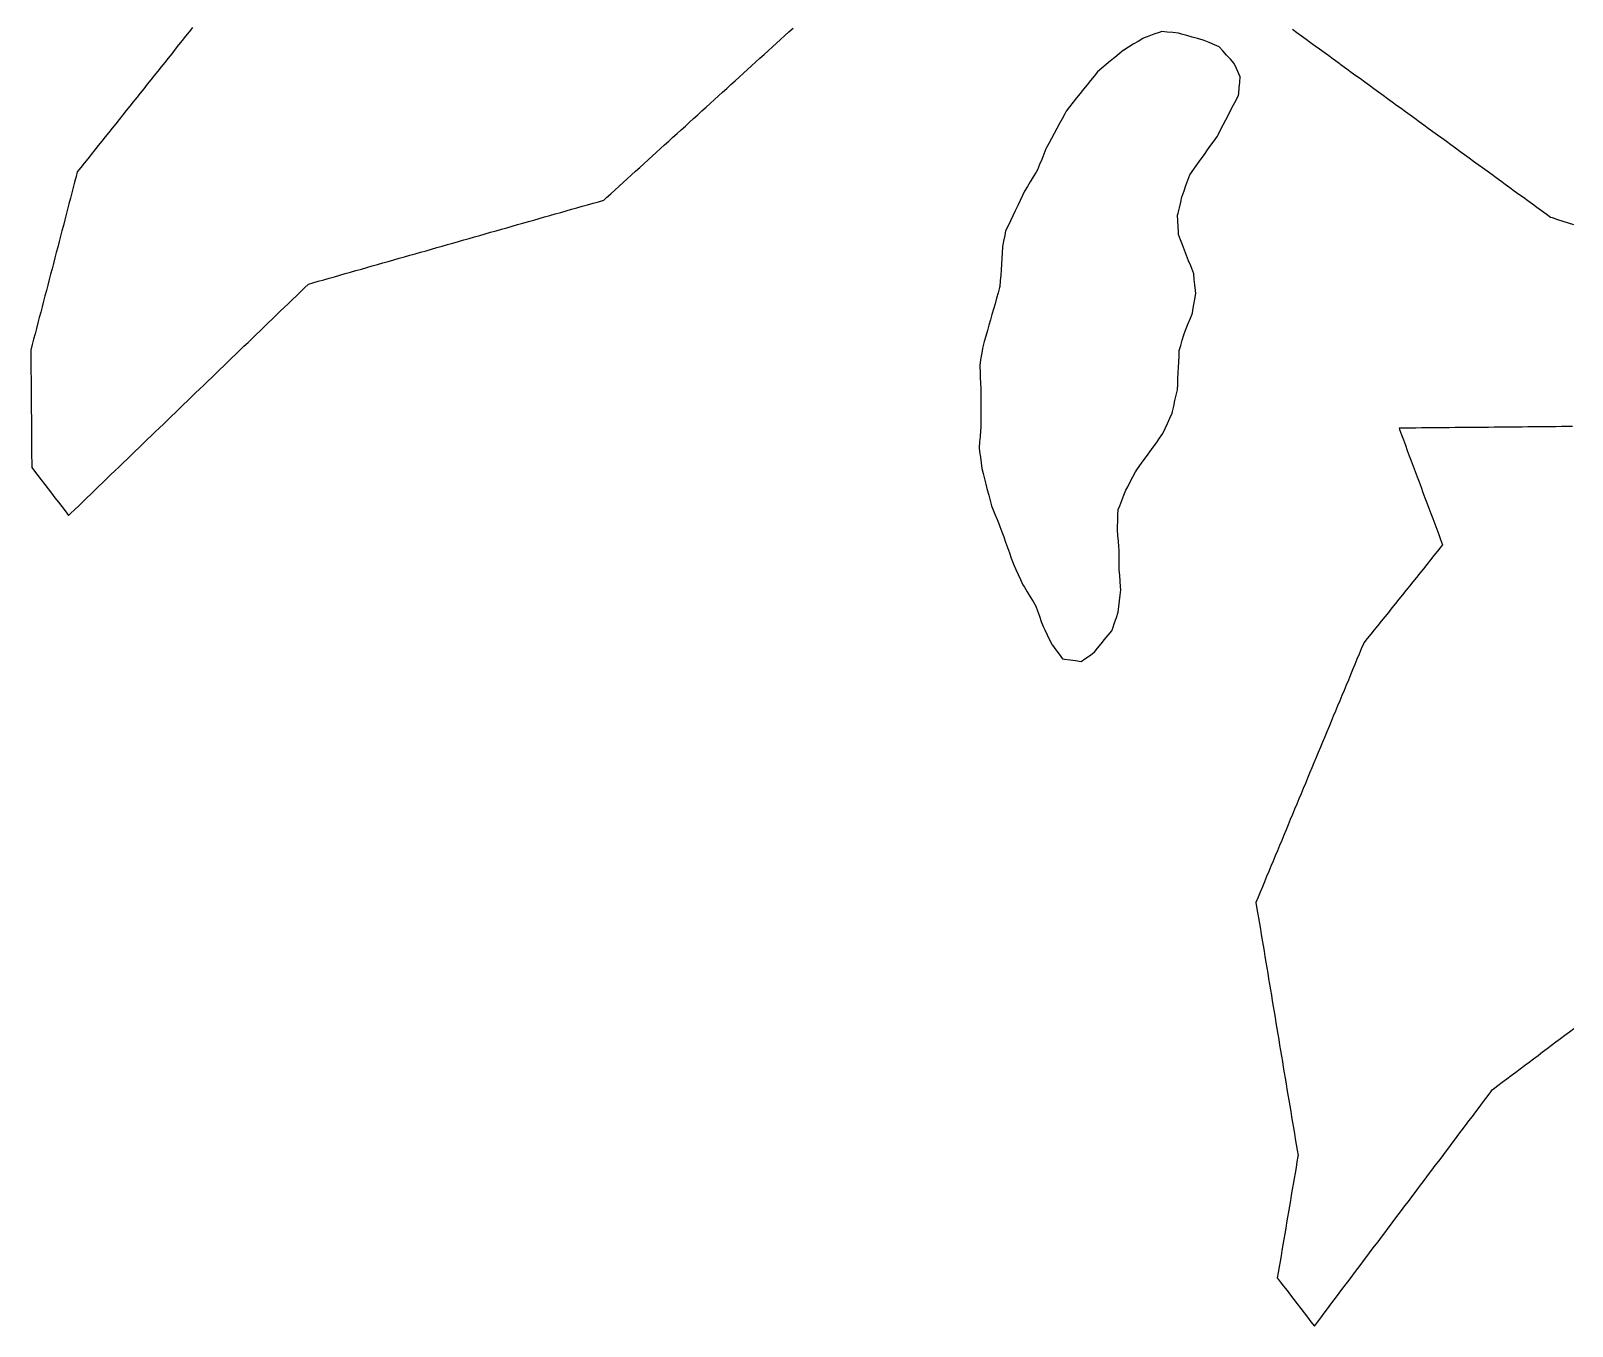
# Model space of a CAD drawing. Header units: millimetres. Extents: x 230 to 3347, y 514 to 5196.
# Drawn here: x 747.5 to 1022.7, y 1575.3 to 1806.6 of the extents above; entities that cross this region are included whole.
import ezdxf

# ---------------------------------------------------------------- set-up
doc = ezdxf.new("R2010")
doc.units = ezdxf.units.MM
for name, color, linetype in [('ALL_ISLANDS', 7, 'Continuous'), ('OUTLINE_ISLAND_01', 7, 'Continuous'), ('OUTLINE_ISLAND_03', 7, 'Continuous')]:
    doc.layers.add(name, color=color, linetype=linetype)

msp = doc.modelspace()

# ---------------------------------------------------------------- linework, layer by layer
at = {"layer": 'ALL_ISLANDS'}
for points in [[(776.3587, 1807.1818), (775.7346, 1806.4005), (775.1105, 1805.6191), (774.4864, 1804.8378), (773.8624, 1804.0564), (773.2383, 1803.2751), (772.6142, 1802.4937), (771.9901, 1801.7124), (771.366, 1800.931), (770.7419, 1800.1497), (770.1178, 1799.3683), (769.4937, 1798.587), (768.8696, 1797.8056), (768.2455, 1797.0243), (767.6214, 1796.2429), (766.9973, 1795.4616), (766.3732, 1794.6802), (765.7491, 1793.8989), (765.125, 1793.1175), (764.5009, 1792.3362), (763.8768, 1791.5548), (763.2527, 1790.7735), (762.6286, 1789.9921), (762.0045, 1789.2108), (761.3805, 1788.4295), (760.7564, 1787.6481), (760.1323, 1786.8668), (759.5082, 1786.0854), (758.8841, 1785.3041), (758.26, 1784.5227), (757.6359, 1783.7414), (757.0118, 1782.96), (756.3877, 1782.1787), (755.7636, 1781.3973), (755.541, 1780.5439), (755.2886, 1779.5763), (755.0363, 1778.6087), (754.7839, 1777.641), (754.5315, 1776.6734), (754.2791, 1775.7058), (754.0267, 1774.7381), (753.7744, 1773.7705), (753.522, 1772.8029), (753.2696, 1771.8353), (753.0172, 1770.8676), (752.7648, 1769.9), (752.5125, 1768.9324), (752.2601, 1767.9647), (752.0077, 1766.9971), (751.7553, 1766.0295), (751.503, 1765.0618), (751.2506, 1764.0942), (750.9982, 1763.1266), (750.7458, 1762.159), (750.4934, 1761.1913), (750.2411, 1760.2237), (749.9887, 1759.2561), (749.7363, 1758.2884), (749.4839, 1757.3208), (749.2316, 1756.3532), (748.9792, 1755.3856), (748.7268, 1754.4179), (748.4744, 1753.4503), (748.222, 1752.4827), (747.9697, 1751.515), (747.7173, 1750.5474), (747.4649, 1749.5798), (747.4724, 1748.6013), (747.4801, 1747.6013), (747.4878, 1746.6013), (747.4954, 1745.6014), (747.5031, 1744.6014), (747.5108, 1743.6014), (747.5184, 1742.6015), (747.5261, 1741.6015), (747.5338, 1740.6015), (747.5414, 1739.6015), (747.5491, 1738.6016), (747.5568, 1737.6016), (747.5645, 1736.6016), (747.5721, 1735.6017), (747.5798, 1734.6017), (747.5875, 1733.6017), (747.5951, 1732.6018), (747.6028, 1731.6018), (747.6105, 1730.6018), (747.6182, 1729.6018), (747.6258, 1728.6019), (748.1099, 1727.9735), (748.7202, 1727.1813), (749.3305, 1726.3892), (749.9408, 1725.597), (750.5511, 1724.8048), (751.1614, 1724.0126), (751.7717, 1723.2205), (752.382, 1722.4283), (752.9923, 1721.6361), (753.6025, 1720.8439), (754.2128, 1720.0518), (754.5773, 1720.4032), (755.2971, 1721.0974), (756.0169, 1721.7915), (756.7367, 1722.4857), (757.4566, 1723.1798), (758.1764, 1723.874), (758.8962, 1724.5681), (759.616, 1725.2623), (760.3359, 1725.9564), (761.0557, 1726.6506), (761.7755, 1727.3447), (762.4953, 1728.0389), (763.2152, 1728.7331), (763.935, 1729.4272), (764.6548, 1730.1214), (765.3746, 1730.8155), (766.0945, 1731.5097), (766.8143, 1732.2038), (767.5341, 1732.898), (768.254, 1733.5921), (768.9738, 1734.2863), (769.6936, 1734.9805), (770.4134, 1735.6746), (771.1333, 1736.3688), (771.8531, 1737.0629), (772.5729, 1737.7571), (773.2927, 1738.4512), (774.0126, 1739.1454), (774.7324, 1739.8395), (775.4522, 1740.5337), (776.172, 1741.2279), (776.8919, 1741.922), (777.6117, 1742.6162), (778.3315, 1743.3103), (779.0513, 1744.0045), (779.7712, 1744.6986), (780.491, 1745.3928), (781.2108, 1746.0869), (781.9306, 1746.7811), (782.6505, 1747.4753), (783.3703, 1748.1694), (784.0901, 1748.8636), (784.8099, 1749.5577), (785.5298, 1750.2519), (786.2496, 1750.946), (786.9694, 1751.6402), (787.6892, 1752.3343), (788.4091, 1753.0285), (789.1289, 1753.7226), (789.8487, 1754.4168), (790.5685, 1755.111), (791.2884, 1755.8051), (792.0082, 1756.4993), (792.728, 1757.1934), (793.4478, 1757.8876), (794.1677, 1758.5817), (794.8875, 1759.2759), (795.6073, 1759.97), (796.3271, 1760.6642), (797.047, 1761.3584), (797.8336, 1761.5819), (798.7955, 1761.8553), (799.7574, 1762.1287), (800.7193, 1762.4021), (801.6812, 1762.6755), (802.6431, 1762.9489), (803.605, 1763.2223), (804.5669, 1763.4957), (805.5288, 1763.7691), (806.4907, 1764.0425), (807.4526, 1764.3159), (808.4145, 1764.5893), (809.3764, 1764.8627), (810.3383, 1765.1361), (811.3002, 1765.4095), (812.2621, 1765.6829), (813.224, 1765.9563), (814.1859, 1766.2297), (815.1478, 1766.5031), (816.1097, 1766.7765), (817.0716, 1767.0499), (818.0335, 1767.3233), (818.9954, 1767.5967), (819.9573, 1767.8701), (820.9192, 1768.1435), (821.8811, 1768.4169), (822.843, 1768.6903), (823.8049, 1768.9637), (824.7668, 1769.237), (825.7287, 1769.5104), (826.6906, 1769.7838), (827.6525, 1770.0572), (828.6144, 1770.3306), (829.5763, 1770.604), (830.5383, 1770.8774), (831.5002, 1771.1508), (832.4621, 1771.4242), (833.424, 1771.6976), (834.3859, 1771.971), (835.3478, 1772.2444), (836.3097, 1772.5178), (837.2716, 1772.7912), (838.2335, 1773.0646), (839.1954, 1773.338), (840.1573, 1773.6114), (841.1192, 1773.8848), (842.0811, 1774.1582), (843.043, 1774.4316), (844.0049, 1774.705), (844.9668, 1774.9784), (845.9287, 1775.2518), (846.8906, 1775.5252), (847.8525, 1775.7986), (848.8144, 1776.072), (849.7763, 1776.3454), (850.2764, 1776.7998), (851.0164, 1777.4724), (851.7565, 1778.1449), (852.4965, 1778.8174), (853.2366, 1779.49), (853.9767, 1780.1625), (854.7167, 1780.8351), (855.4568, 1781.5076), (856.1968, 1782.1801), (856.9369, 1782.8527), (857.677, 1783.5252), (858.417, 1784.1978), (859.1571, 1784.8703), (859.8972, 1785.5428), (860.6372, 1786.2154), (861.3773, 1786.8879), (862.1173, 1787.5605), (862.8574, 1788.233), (863.5975, 1788.9055), (864.3375, 1789.5781), (865.0776, 1790.2506), (865.8176, 1790.9232), (866.5577, 1791.5957), (867.2978, 1792.2682), (868.0378, 1792.9408), (868.7779, 1793.6133), (869.5179, 1794.2859), (870.258, 1794.9584), (870.9981, 1795.6309), (871.7381, 1796.3035), (872.4782, 1796.976), (873.2182, 1797.6485), (873.9583, 1798.3211), (874.6984, 1798.9936), (875.4384, 1799.6662), (876.1785, 1800.3387), (876.9186, 1801.0112), (877.6586, 1801.6838), (878.3987, 1802.3563), (879.1387, 1803.0289), (879.8788, 1803.7014), (880.6189, 1804.3739), (881.3589, 1805.0465), (882.099, 1805.719), (882.839, 1806.3916), (883.5791, 1807.0641)], [(972.7489, 1806.8628), (973.5574, 1806.2744), (974.3659, 1805.6859), (975.1744, 1805.0974), (975.9829, 1804.5089), (976.7915, 1803.9204), (977.6, 1803.3319), (978.4085, 1802.7434), (979.217, 1802.1549), (980.0255, 1801.5664), (980.834, 1800.978), (981.6425, 1800.3895), (982.451, 1799.801), (983.2595, 1799.2125), (984.068, 1798.624), (984.8765, 1798.0355), (985.685, 1797.447), (986.4935, 1796.8585), (987.302, 1796.2701), (988.1105, 1795.6816), (988.919, 1795.0931), (989.7275, 1794.5046), (990.5361, 1793.9161), (991.3446, 1793.3276), (992.1531, 1792.7391), (992.9616, 1792.1506), (993.7701, 1791.5622), (994.5786, 1790.9737), (995.3871, 1790.3852), (996.1956, 1789.7967), (997.0041, 1789.2082), (997.8126, 1788.6197), (998.6211, 1788.0312), (999.4296, 1787.4427), (1000.2381, 1786.8543), (1001.0466, 1786.2658), (1001.8551, 1785.6773), (1002.6636, 1785.0888), (1003.4722, 1784.5003), (1004.2807, 1783.9118), (1005.0892, 1783.3233), (1005.8977, 1782.7348), (1006.7062, 1782.1463), (1007.5147, 1781.5579), (1008.3232, 1780.9694), (1009.1317, 1780.3809), (1009.9402, 1779.7924), (1010.7487, 1779.2039), (1011.5572, 1778.6154), (1012.3657, 1778.0269), (1013.1742, 1777.4384), (1013.9827, 1776.85), (1014.7912, 1776.2615), (1015.5997, 1775.673), (1016.4082, 1775.0845), (1017.2168, 1774.496), (1018.0253, 1773.9075), (1018.8338, 1773.319), (1019.1182, 1773.2261), (1020.0687, 1772.9154), (1021.0193, 1772.6048), (1021.9698, 1772.2942), (1022.9203, 1771.9836)], [(1022.7732, 1735.9265), (1021.7732, 1735.9168), (1020.7733, 1735.907), (1019.7733, 1735.8973), (1018.7734, 1735.8876), (1017.7734, 1735.8779), (1016.7735, 1735.8681), (1015.7735, 1735.8584), (1014.7735, 1735.8487), (1013.7736, 1735.839), (1012.7736, 1735.8293), (1011.7737, 1735.8195), (1010.7737, 1735.8098), (1009.7738, 1735.8001), (1008.7738, 1735.7904), (1007.7739, 1735.7806), (1006.7739, 1735.7709), (1005.774, 1735.7612), (1004.774, 1735.7515), (1003.7741, 1735.7418), (1002.7741, 1735.732), (1001.7742, 1735.7223), (1000.7742, 1735.7126), (999.7743, 1735.7029), (998.7743, 1735.6931), (997.7743, 1735.6834), (996.7744, 1735.6737), (995.7744, 1735.664), (994.7745, 1735.6542), (993.7745, 1735.6445), (992.7746, 1735.6348), (991.7746, 1735.6251), (991.8583, 1735.4011), (992.2083, 1734.4644), (992.5583, 1733.5277), (992.9083, 1732.5909), (993.2584, 1731.6542), (993.6084, 1730.7174), (993.9584, 1729.7807), (994.3084, 1728.8439), (994.6584, 1727.9072), (995.0084, 1726.9704), (995.3584, 1726.0337), (995.7085, 1725.097), (996.0585, 1724.1602), (996.4085, 1723.2235), (996.7585, 1722.2867), (997.1085, 1721.35), (997.4585, 1720.4132), (997.8086, 1719.4765), (998.1586, 1718.5398), (998.5086, 1717.603), (998.8586, 1716.6663), (999.2086, 1715.7295), (999.5586, 1714.7928), (999.2711, 1714.4353), (998.6444, 1713.6561), (998.0177, 1712.8768), (997.391, 1712.0975), (996.7643, 1711.3183), (996.1376, 1710.539), (995.5109, 1709.7598), (994.8842, 1708.9805), (994.2575, 1708.2013), (993.6308, 1707.422), (993.0041, 1706.6427), (992.3774, 1705.8635), (991.7507, 1705.0842), (991.124, 1704.305), (990.4973, 1703.5257), (989.8706, 1702.7465), (989.2439, 1701.9672), (988.6172, 1701.1879), (987.9905, 1700.4087), (987.3638, 1699.6294), (986.7371, 1698.8502), (986.1103, 1698.0709), (985.4836, 1697.2917), (985.4163, 1697.1298), (985.0325, 1696.2064), (984.6486, 1695.283), (984.2648, 1694.3596), (983.8809, 1693.4362), (983.4971, 1692.5128), (983.1132, 1691.5894), (982.7294, 1690.666), (982.3455, 1689.7426), (981.9616, 1688.8192), (981.5778, 1687.8958), (981.1939, 1686.9724), (980.8101, 1686.049), (980.4262, 1685.1257), (980.0424, 1684.2023), (979.6585, 1683.2789), (979.2746, 1682.3555), (978.8908, 1681.4321), (978.5069, 1680.5087), (978.1231, 1679.5853), (977.7392, 1678.6619), (977.3554, 1677.7385), (976.9715, 1676.8151), (976.5877, 1675.8917), (976.2038, 1674.9683), (975.8199, 1674.0449), (975.4361, 1673.1215), (975.0522, 1672.1982), (974.6684, 1671.2748), (974.2845, 1670.3514), (973.9007, 1669.428), (973.5168, 1668.5046), (973.133, 1667.5812), (972.7491, 1666.6578), (972.3652, 1665.7344), (971.9814, 1664.811), (971.5975, 1663.8876), (971.2137, 1662.9642), (970.8298, 1662.0408), (970.446, 1661.1174), (970.0621, 1660.194), (969.6782, 1659.2707), (969.2944, 1658.3473), (968.9105, 1657.4239), (968.5267, 1656.5005), (968.1428, 1655.5771), (967.759, 1654.6537), (967.3751, 1653.7303), (966.9913, 1652.8069), (966.6074, 1651.8835), (966.2235, 1650.9601), (966.3581, 1650.1515), (966.5222, 1649.1651), (966.6863, 1648.1787), (966.8505, 1647.1922), (967.0146, 1646.2058), (967.1787, 1645.2194), (967.3429, 1644.2329), (967.507, 1643.2465), (967.6711, 1642.26), (967.8352, 1641.2736), (967.9994, 1640.2872), (968.1635, 1639.3007), (968.3276, 1638.3143), (968.4918, 1637.3278), (968.6559, 1636.3414), (968.82, 1635.355), (968.9841, 1634.3685), (969.1483, 1633.3821), (969.3124, 1632.3956), (969.4765, 1631.4092), (969.6407, 1630.4228), (969.8048, 1629.4363), (969.9689, 1628.4499), (970.133, 1627.4635), (970.2972, 1626.477), (970.4613, 1625.4906), (970.6254, 1624.5041), (970.7896, 1623.5177), (970.9537, 1622.5313), (971.1178, 1621.5448), (971.2819, 1620.5584), (971.4461, 1619.5719), (971.6102, 1618.5855), (971.7743, 1617.5991), (971.9385, 1616.6126), (972.1026, 1615.6262), (972.2667, 1614.6397), (972.4309, 1613.6533), (972.595, 1612.6669), (972.7591, 1611.6804), (972.9232, 1610.694), (973.0874, 1609.7076), (973.2515, 1608.7211), (973.4156, 1607.7347), (973.5798, 1606.7482), (973.7439, 1605.7618), (973.7163, 1605.599), (973.5492, 1604.6131), (973.3821, 1603.6272), (973.215, 1602.6412), (973.0479, 1601.6553), (972.8809, 1600.6693), (972.7138, 1599.6834), (972.5467, 1598.6974), (972.3796, 1597.7115), (972.2125, 1596.7256), (972.0454, 1595.7396), (971.8783, 1594.7537), (971.7112, 1593.7677), (971.5441, 1592.7818), (971.3771, 1591.7959), (971.21, 1590.8099), (971.0429, 1589.824), (970.8758, 1588.838), (970.7087, 1587.8521), (970.5416, 1586.8661), (970.3745, 1585.8802), (970.2074, 1584.8943), (970.0403, 1583.9083), (970.5673, 1583.2236), (971.1772, 1582.4311), (971.7871, 1581.6386), (972.397, 1580.8462), (973.0069, 1580.0537), (973.6168, 1579.2612), (974.2267, 1578.4687), (974.8366, 1577.6763), (975.4465, 1576.8838), (976.0564, 1576.0913), (976.6663, 1575.2988), (977.1989, 1576.0059), (977.8005, 1576.8046), (978.4022, 1577.6034), (979.0038, 1578.4022), (979.6055, 1579.2009), (980.2071, 1579.9997), (980.8088, 1580.7984), (981.4104, 1581.5972), (982.0121, 1582.396), (982.6137, 1583.1947), (983.2154, 1583.9935), (983.817, 1584.7923), (984.4187, 1585.591), (985.0203, 1586.3898), (985.6219, 1587.1885), (986.2236, 1587.9873), (986.8252, 1588.7861), (987.4269, 1589.5848), (988.0285, 1590.3836), (988.6302, 1591.1824), (989.2318, 1591.9811), (989.8335, 1592.7799), (990.4351, 1593.5786), (991.0368, 1594.3774), (991.6384, 1595.1762), (992.2401, 1595.9749), (992.8417, 1596.7737), (993.4433, 1597.5725), (994.045, 1598.3712), (994.6466, 1599.17), (995.2483, 1599.9687), (995.8499, 1600.7675), (996.4516, 1601.5663), (997.0532, 1602.365), (997.6549, 1603.1638), (998.2565, 1603.9626), (998.8582, 1604.7613), (999.4598, 1605.5601), (1000.0615, 1606.3588), (1000.6631, 1607.1576), (1001.2647, 1607.9564), (1001.8664, 1608.7551), (1002.468, 1609.5539), (1003.0697, 1610.3527), (1003.6713, 1611.1514), (1004.273, 1611.9502), (1004.8746, 1612.7489), (1005.4763, 1613.5477), (1006.0779, 1614.3465), (1006.6796, 1615.1452), (1007.2812, 1615.944), (1007.8829, 1616.7428), (1008.4845, 1617.5415), (1008.6171, 1617.6413), (1009.4162, 1618.2426), (1010.2152, 1618.8439), (1011.0143, 1619.4452), (1011.8133, 1620.0464), (1012.6123, 1620.6477), (1013.4114, 1621.249), (1014.2104, 1621.8503), (1015.0095, 1622.4515), (1015.8085, 1623.0528), (1016.6076, 1623.6541), (1017.4066, 1624.2554), (1018.2056, 1624.8566), (1019.0047, 1625.4579), (1019.8037, 1626.0592), (1020.6028, 1626.6605), (1021.4018, 1627.2617), (1022.2009, 1627.863), (1022.9999, 1628.4643)]]:
    msp.add_lwpolyline(points, dxfattribs=at)
msp.add_lwpolyline([(952.381, 1806.1644), (951.3855, 1806.2592), (950.39, 1806.354), (949.3945, 1806.4489), (948.9647, 1806.2946), (948.0235, 1805.9568), (947.0823, 1805.619), (946.1411, 1805.2811), (946.0263, 1805.2113), (945.1722, 1804.6912), (944.3181, 1804.1711), (943.4639, 1803.651), (942.6098, 1803.1309), (942.5708, 1803.0987), (941.7992, 1802.4627), (941.0275, 1801.8266), (940.2559, 1801.1905), (939.4843, 1800.5544), (938.7127, 1799.9183), (937.941, 1799.2823), (937.3228, 1798.5052), (936.7001, 1797.7227), (936.0775, 1796.9402), (935.4549, 1796.1577), (934.8322, 1795.3752), (934.2096, 1794.5927), (933.587, 1793.8101), (932.9643, 1793.0276), (932.3417, 1792.2451), (932.0851, 1791.7672), (931.612, 1790.8862), (931.139, 1790.0052), (930.6659, 1789.1242), (930.1928, 1788.2431), (929.7198, 1787.3621), (929.2467, 1786.4811), (928.7736, 1785.6001), (928.7249, 1785.4809), (928.3465, 1784.5553), (927.9681, 1783.6296), (927.5897, 1782.704), (927.2112, 1781.7784), (926.9616, 1781.3583), (926.4508, 1780.4986), (925.94, 1779.6389), (925.4292, 1778.7792), (924.9184, 1777.9195), (924.5579, 1777.1662), (924.1263, 1776.2641), (923.6946, 1775.3621), (923.263, 1774.4601), (922.8313, 1773.558), (922.3997, 1772.656), (921.968, 1771.7539), (921.5364, 1770.8519), (921.3678, 1770.0114), (921.1711, 1769.0309), (920.9744, 1768.0504), (920.9662, 1767.9224), (920.9021, 1766.9245), (920.8381, 1765.9265), (920.7741, 1764.9286), (920.7101, 1763.9306), (920.646, 1762.9327), (920.582, 1761.9347), (920.518, 1760.9368), (920.4624, 1760.7419), (920.1883, 1759.7801), (919.9143, 1758.8184), (919.6402, 1757.8567), (919.3661, 1756.895), (919.0921, 1755.9333), (918.818, 1754.9716), (918.5439, 1754.0099), (918.2699, 1753.0482), (917.9958, 1752.0865), (917.7217, 1751.1248), (917.4477, 1750.163), (917.3876, 1749.796), (917.2261, 1748.8091), (917.0646, 1747.8222), (916.9031, 1746.8354), (916.9119, 1746.6498), (916.959, 1745.6509), (917.0062, 1744.6521), (917.0534, 1743.6532), (917.1005, 1742.6543), (917.1014, 1741.8043), (917.1024, 1740.8043), (917.1033, 1739.8043), (917.1043, 1738.8043), (917.1053, 1737.8043), (917.1063, 1736.8043), (917.1073, 1735.8043), (917.0517, 1735.1614), (916.9655, 1734.1651), (916.8794, 1733.1688), (916.7932, 1732.1725), (916.8881, 1731.4295), (917.0148, 1730.4376), (917.1414, 1729.4456), (917.2681, 1728.4537), (917.5055, 1727.5432), (917.7579, 1726.5756), (918.0102, 1725.608), (918.2626, 1724.6403), (918.5149, 1723.6727), (918.7673, 1722.7051), (919.0197, 1721.7374), (919.2441, 1721.1922), (919.6247, 1720.2675), (920.0053, 1719.3427), (920.3859, 1718.418), (920.5035, 1718.0927), (920.8434, 1717.1522), (921.1834, 1716.2118), (921.5233, 1715.2713), (921.8632, 1714.3309), (922.2031, 1713.3904), (922.543, 1712.45), (922.883, 1711.5095), (922.9665, 1711.3264), (923.3814, 1710.4165), (923.7963, 1709.5067), (924.2113, 1708.5968), (924.6262, 1707.687), (924.883, 1707.2593), (925.3977, 1706.402), (925.9125, 1705.5446), (926.4272, 1704.6873), (926.942, 1703.8299), (927.2279, 1703.0265), (927.5631, 1702.0843), (927.8983, 1701.1422), (928.2335, 1700.2), (928.5043, 1699.6442), (928.9423, 1698.7452), (929.3803, 1697.8463), (929.8183, 1696.9473), (929.8829, 1696.8611), (930.4828, 1696.061), (931.0826, 1695.2609), (931.6825, 1694.4608), (932.0548, 1694.4086), (933.0452, 1694.27), (934.0355, 1694.1313), (935.0258, 1693.9926), (935.6613, 1694.4371), (936.4808, 1695.0102), (937.3003, 1695.5833), (937.3127, 1695.5985), (937.9468, 1696.3718), (938.5809, 1697.145), (939.215, 1697.9183), (939.8491, 1698.6915), (940.4832, 1699.4648), (940.6531, 1699.9502), (940.9834, 1700.894), (941.3138, 1701.8379), (941.6442, 1702.7817), (941.6467, 1702.8047), (941.7563, 1703.7987), (941.866, 1704.7927), (941.9756, 1705.7866), (942.0852, 1706.7806), (942.0459, 1707.3261), (941.9742, 1708.3235), (941.9024, 1709.3209), (941.8306, 1710.3184), (941.8261, 1710.8772), (941.8182, 1711.8772), (941.8102, 1712.8772), (941.8022, 1713.8771), (941.7514, 1714.4663), (941.6656, 1715.4626), (941.5797, 1716.4589), (941.4939, 1717.4552), (941.5164, 1718.0956), (941.5517, 1719.095), (941.587, 1720.0944), (941.6222, 1721.0938), (941.9037, 1721.7925), (942.2774, 1722.72), (942.6511, 1723.6476), (943.0248, 1724.5751), (943.338, 1725.1839), (943.7956, 1726.0731), (944.2531, 1726.9622), (944.7106, 1727.8514), (944.9381, 1728.1665), (945.5235, 1728.9772), (946.109, 1729.788), (946.6944, 1730.5987), (947.2798, 1731.4094), (947.8653, 1732.2201), (948.4507, 1733.0308), (949.0361, 1733.8416), (949.6216, 1734.6523), (949.6282, 1734.6673), (950.0339, 1735.5813), (950.4396, 1736.4953), (950.8453, 1737.4094), (951.251, 1738.3234), (951.3149, 1738.6009), (951.5391, 1739.5755), (951.7633, 1740.55), (951.9875, 1741.5245), (952.2118, 1742.4991), (952.2592, 1743.4925), (952.3069, 1744.4913), (952.3546, 1745.4902), (952.4023, 1746.489), (952.45, 1747.4879), (952.4977, 1748.4868), (952.5454, 1749.4856), (952.7959, 1750.3776), (953.0663, 1751.3404), (953.3367, 1752.3031), (953.4062, 1752.4761), (953.779, 1753.404), (954.1518, 1754.3319), (954.5245, 1755.2599), (954.8973, 1756.1878), (954.9884, 1756.721), (955.1567, 1757.7067), (955.325, 1758.6925), (955.4933, 1759.6782), (955.4372, 1760.2056), (955.3313, 1761.2), (955.2254, 1762.1944), (955.1195, 1763.1887), (954.9332, 1763.6717), (954.5733, 1764.6047), (954.2134, 1765.5377), (953.8534, 1766.4707), (953.4935, 1767.4036), (953.1336, 1768.3366), (952.7737, 1769.2696), (952.4138, 1770.2026), (952.3919, 1770.6441), (952.3423, 1771.6429), (952.2928, 1772.6417), (952.2432, 1773.6405), (952.3327, 1774.0193), (952.5627, 1774.9925), (952.7927, 1775.9657), (953.0226, 1776.9389), (953.0686, 1777.069), (953.4016, 1778.012), (953.7346, 1778.9549), (954.0676, 1779.8978), (954.4005, 1780.8408), (954.6956, 1781.2538), (955.2768, 1782.0675), (955.8581, 1782.8812), (956.4393, 1783.6949), (957.0206, 1784.5087), (957.6019, 1785.3224), (958.1831, 1786.1361), (958.7644, 1786.9498), (959.3456, 1787.7635), (959.4682, 1788.001), (959.9267, 1788.8897), (960.3853, 1789.7783), (960.8438, 1790.667), (961.3024, 1791.5557), (961.7609, 1792.4443), (962.2195, 1793.333), (962.678, 1794.2217), (963.1366, 1795.1103), (963.1617, 1795.3889), (963.2515, 1796.3849), (963.3413, 1797.3809), (963.4311, 1798.3768), (963.1826, 1798.9245), (962.7694, 1799.8351), (962.3561, 1800.7457), (962.3363, 1800.7678), (961.6684, 1801.5121), (961.0005, 1802.2563), (960.3326, 1803.0006), (959.6647, 1803.7448), (958.8248, 1804.0914), (957.9005, 1804.473), (956.9761, 1804.8545), (956.7759, 1804.9115), (955.8142, 1805.1857), (954.8525, 1805.4598), (953.8908, 1805.734), (952.9291, 1806.0081)], close=True, dxfattribs=at)
at = {"layer": 'OUTLINE_ISLAND_01'}
for points in [[(776.3587, 1807.1818), (775.7346, 1806.4005), (775.1105, 1805.6191), (774.4864, 1804.8378), (773.8624, 1804.0564), (773.2383, 1803.2751), (772.6142, 1802.4937), (771.9901, 1801.7124), (771.366, 1800.931), (770.7419, 1800.1497), (770.1178, 1799.3683), (769.4937, 1798.587), (768.8696, 1797.8056), (768.2455, 1797.0243), (767.6214, 1796.2429), (766.9973, 1795.4616), (766.3732, 1794.6802), (765.7491, 1793.8989), (765.125, 1793.1175), (764.5009, 1792.3362), (763.8768, 1791.5548), (763.2527, 1790.7735), (762.6286, 1789.9921), (762.0045, 1789.2108), (761.3805, 1788.4295), (760.7564, 1787.6481), (760.1323, 1786.8668), (759.5082, 1786.0854), (758.8841, 1785.3041), (758.26, 1784.5227), (757.6359, 1783.7414), (757.0118, 1782.96), (756.3877, 1782.1787), (755.7636, 1781.3973), (755.541, 1780.5439), (755.2886, 1779.5763), (755.0363, 1778.6087), (754.7839, 1777.641), (754.5315, 1776.6734), (754.2791, 1775.7058), (754.0267, 1774.7381), (753.7744, 1773.7705), (753.522, 1772.8029), (753.2696, 1771.8353), (753.0172, 1770.8676), (752.7648, 1769.9), (752.5125, 1768.9324), (752.2601, 1767.9647), (752.0077, 1766.9971), (751.7553, 1766.0295), (751.503, 1765.0618), (751.2506, 1764.0942), (750.9982, 1763.1266), (750.7458, 1762.159), (750.4934, 1761.1913), (750.2411, 1760.2237), (749.9887, 1759.2561), (749.7363, 1758.2884), (749.4839, 1757.3208), (749.2316, 1756.3532), (748.9792, 1755.3856), (748.7268, 1754.4179), (748.4744, 1753.4503), (748.222, 1752.4827), (747.9697, 1751.515), (747.7173, 1750.5474), (747.4649, 1749.5798), (747.4724, 1748.6013), (747.4801, 1747.6013), (747.4878, 1746.6013), (747.4954, 1745.6014), (747.5031, 1744.6014), (747.5108, 1743.6014), (747.5184, 1742.6015), (747.5261, 1741.6015), (747.5338, 1740.6015), (747.5414, 1739.6015), (747.5491, 1738.6016), (747.5568, 1737.6016), (747.5645, 1736.6016), (747.5721, 1735.6017), (747.5798, 1734.6017), (747.5875, 1733.6017), (747.5951, 1732.6018), (747.6028, 1731.6018), (747.6105, 1730.6018), (747.6182, 1729.6018), (747.6258, 1728.6019), (748.1099, 1727.9735), (748.7202, 1727.1813), (749.3305, 1726.3892), (749.9408, 1725.597), (750.5511, 1724.8048), (751.1614, 1724.0126), (751.7717, 1723.2205), (752.382, 1722.4283), (752.9923, 1721.6361), (753.6025, 1720.8439), (754.2128, 1720.0518), (754.5773, 1720.4032), (755.2971, 1721.0974), (756.0169, 1721.7915), (756.7367, 1722.4857), (757.4566, 1723.1798), (758.1764, 1723.874), (758.8962, 1724.5681), (759.616, 1725.2623), (760.3359, 1725.9564), (761.0557, 1726.6506), (761.7755, 1727.3447), (762.4953, 1728.0389), (763.2152, 1728.7331), (763.935, 1729.4272), (764.6548, 1730.1214), (765.3746, 1730.8155), (766.0945, 1731.5097), (766.8143, 1732.2038), (767.5341, 1732.898), (768.254, 1733.5921), (768.9738, 1734.2863), (769.6936, 1734.9805), (770.4134, 1735.6746), (771.1333, 1736.3688), (771.8531, 1737.0629), (772.5729, 1737.7571), (773.2927, 1738.4512), (774.0126, 1739.1454), (774.7324, 1739.8395), (775.4522, 1740.5337), (776.172, 1741.2279), (776.8919, 1741.922), (777.6117, 1742.6162), (778.3315, 1743.3103), (779.0513, 1744.0045), (779.7712, 1744.6986), (780.491, 1745.3928), (781.2108, 1746.0869), (781.9306, 1746.7811), (782.6505, 1747.4753), (783.3703, 1748.1694), (784.0901, 1748.8636), (784.8099, 1749.5577), (785.5298, 1750.2519), (786.2496, 1750.946), (786.9694, 1751.6402), (787.6892, 1752.3343), (788.4091, 1753.0285), (789.1289, 1753.7226), (789.8487, 1754.4168), (790.5685, 1755.111), (791.2884, 1755.8051), (792.0082, 1756.4993), (792.728, 1757.1934), (793.4478, 1757.8876), (794.1677, 1758.5817), (794.8875, 1759.2759), (795.6073, 1759.97), (796.3271, 1760.6642), (797.047, 1761.3584), (797.8336, 1761.5819), (798.7955, 1761.8553), (799.7574, 1762.1287), (800.7193, 1762.4021), (801.6812, 1762.6755), (802.6431, 1762.9489), (803.605, 1763.2223), (804.5669, 1763.4957), (805.5288, 1763.7691), (806.4907, 1764.0425), (807.4526, 1764.3159), (808.4145, 1764.5893), (809.3764, 1764.8627), (810.3383, 1765.1361), (811.3002, 1765.4095), (812.2621, 1765.6829), (813.224, 1765.9563), (814.1859, 1766.2297), (815.1478, 1766.5031), (816.1097, 1766.7765), (817.0716, 1767.0499), (818.0335, 1767.3233), (818.9954, 1767.5967), (819.9573, 1767.8701), (820.9192, 1768.1435), (821.8811, 1768.4169), (822.843, 1768.6903), (823.8049, 1768.9637), (824.7668, 1769.237), (825.7287, 1769.5104), (826.6906, 1769.7838), (827.6525, 1770.0572), (828.6144, 1770.3306), (829.5763, 1770.604), (830.5383, 1770.8774), (831.5002, 1771.1508), (832.4621, 1771.4242), (833.424, 1771.6976), (834.3859, 1771.971), (835.3478, 1772.2444), (836.3097, 1772.5178), (837.2716, 1772.7912), (838.2335, 1773.0646), (839.1954, 1773.338), (840.1573, 1773.6114), (841.1192, 1773.8848), (842.0811, 1774.1582), (843.043, 1774.4316), (844.0049, 1774.705), (844.9668, 1774.9784), (845.9287, 1775.2518), (846.8906, 1775.5252), (847.8525, 1775.7986), (848.8144, 1776.072), (849.7763, 1776.3454), (850.2764, 1776.7998), (851.0164, 1777.4724), (851.7565, 1778.1449), (852.4965, 1778.8174), (853.2366, 1779.49), (853.9767, 1780.1625), (854.7167, 1780.8351), (855.4568, 1781.5076), (856.1968, 1782.1801), (856.9369, 1782.8527), (857.677, 1783.5252), (858.417, 1784.1978), (859.1571, 1784.8703), (859.8972, 1785.5428), (860.6372, 1786.2154), (861.3773, 1786.8879), (862.1173, 1787.5605), (862.8574, 1788.233), (863.5975, 1788.9055), (864.3375, 1789.5781), (865.0776, 1790.2506), (865.8176, 1790.9232), (866.5577, 1791.5957), (867.2978, 1792.2682), (868.0378, 1792.9408), (868.7779, 1793.6133), (869.5179, 1794.2859), (870.258, 1794.9584), (870.9981, 1795.6309), (871.7381, 1796.3035), (872.4782, 1796.976), (873.2182, 1797.6485), (873.9583, 1798.3211), (874.6984, 1798.9936), (875.4384, 1799.6662), (876.1785, 1800.3387), (876.9186, 1801.0112), (877.6586, 1801.6838), (878.3987, 1802.3563), (879.1387, 1803.0289), (879.8788, 1803.7014), (880.6189, 1804.3739), (881.3589, 1805.0465), (882.099, 1805.719), (882.839, 1806.3916), (883.5791, 1807.0641)], [(972.7489, 1806.8628), (973.5574, 1806.2744), (974.3659, 1805.6859), (975.1744, 1805.0974), (975.9829, 1804.5089), (976.7915, 1803.9204), (977.6, 1803.3319), (978.4085, 1802.7434), (979.217, 1802.1549), (980.0255, 1801.5664), (980.834, 1800.978), (981.6425, 1800.3895), (982.451, 1799.801), (983.2595, 1799.2125), (984.068, 1798.624), (984.8765, 1798.0355), (985.685, 1797.447), (986.4935, 1796.8585), (987.302, 1796.2701), (988.1105, 1795.6816), (988.919, 1795.0931), (989.7275, 1794.5046), (990.5361, 1793.9161), (991.3446, 1793.3276), (992.1531, 1792.7391), (992.9616, 1792.1506), (993.7701, 1791.5622), (994.5786, 1790.9737), (995.3871, 1790.3852), (996.1956, 1789.7967), (997.0041, 1789.2082), (997.8126, 1788.6197), (998.6211, 1788.0312), (999.4296, 1787.4427), (1000.2381, 1786.8543), (1001.0466, 1786.2658), (1001.8551, 1785.6773), (1002.6636, 1785.0888), (1003.4722, 1784.5003), (1004.2807, 1783.9118), (1005.0892, 1783.3233), (1005.8977, 1782.7348), (1006.7062, 1782.1463), (1007.5147, 1781.5579), (1008.3232, 1780.9694), (1009.1317, 1780.3809), (1009.9402, 1779.7924), (1010.7487, 1779.2039), (1011.5572, 1778.6154), (1012.3657, 1778.0269), (1013.1742, 1777.4384), (1013.9827, 1776.85), (1014.7912, 1776.2615), (1015.5997, 1775.673), (1016.4082, 1775.0845), (1017.2168, 1774.496), (1018.0253, 1773.9075), (1018.8338, 1773.319), (1019.1182, 1773.2261), (1020.0687, 1772.9154), (1021.0193, 1772.6048), (1021.9698, 1772.2942), (1022.9203, 1771.9836)], [(1022.7732, 1735.9265), (1021.7732, 1735.9168), (1020.7733, 1735.907), (1019.7733, 1735.8973), (1018.7734, 1735.8876), (1017.7734, 1735.8779), (1016.7735, 1735.8681), (1015.7735, 1735.8584), (1014.7735, 1735.8487), (1013.7736, 1735.839), (1012.7736, 1735.8293), (1011.7737, 1735.8195), (1010.7737, 1735.8098), (1009.7738, 1735.8001), (1008.7738, 1735.7904), (1007.7739, 1735.7806), (1006.7739, 1735.7709), (1005.774, 1735.7612), (1004.774, 1735.7515), (1003.7741, 1735.7418), (1002.7741, 1735.732), (1001.7742, 1735.7223), (1000.7742, 1735.7126), (999.7743, 1735.7029), (998.7743, 1735.6931), (997.7743, 1735.6834), (996.7744, 1735.6737), (995.7744, 1735.664), (994.7745, 1735.6542), (993.7745, 1735.6445), (992.7746, 1735.6348), (991.7746, 1735.6251), (991.8583, 1735.4011), (992.2083, 1734.4644), (992.5583, 1733.5277), (992.9083, 1732.5909), (993.2584, 1731.6542), (993.6084, 1730.7174), (993.9584, 1729.7807), (994.3084, 1728.8439), (994.6584, 1727.9072), (995.0084, 1726.9704), (995.3584, 1726.0337), (995.7085, 1725.097), (996.0585, 1724.1602), (996.4085, 1723.2235), (996.7585, 1722.2867), (997.1085, 1721.35), (997.4585, 1720.4132), (997.8086, 1719.4765), (998.1586, 1718.5398), (998.5086, 1717.603), (998.8586, 1716.6663), (999.2086, 1715.7295), (999.5586, 1714.7928), (999.2711, 1714.4353), (998.6444, 1713.6561), (998.0177, 1712.8768), (997.391, 1712.0975), (996.7643, 1711.3183), (996.1376, 1710.539), (995.5109, 1709.7598), (994.8842, 1708.9805), (994.2575, 1708.2013), (993.6308, 1707.422), (993.0041, 1706.6427), (992.3774, 1705.8635), (991.7507, 1705.0842), (991.124, 1704.305), (990.4973, 1703.5257), (989.8706, 1702.7465), (989.2439, 1701.9672), (988.6172, 1701.1879), (987.9905, 1700.4087), (987.3638, 1699.6294), (986.7371, 1698.8502), (986.1103, 1698.0709), (985.4836, 1697.2917), (985.4163, 1697.1298), (985.0325, 1696.2064), (984.6486, 1695.283), (984.2648, 1694.3596), (983.8809, 1693.4362), (983.4971, 1692.5128), (983.1132, 1691.5894), (982.7294, 1690.666), (982.3455, 1689.7426), (981.9616, 1688.8192), (981.5778, 1687.8958), (981.1939, 1686.9724), (980.8101, 1686.049), (980.4262, 1685.1257), (980.0424, 1684.2023), (979.6585, 1683.2789), (979.2746, 1682.3555), (978.8908, 1681.4321), (978.5069, 1680.5087), (978.1231, 1679.5853), (977.7392, 1678.6619), (977.3554, 1677.7385), (976.9715, 1676.8151), (976.5877, 1675.8917), (976.2038, 1674.9683), (975.8199, 1674.0449), (975.4361, 1673.1215), (975.0522, 1672.1982), (974.6684, 1671.2748), (974.2845, 1670.3514), (973.9007, 1669.428), (973.5168, 1668.5046), (973.133, 1667.5812), (972.7491, 1666.6578), (972.3652, 1665.7344), (971.9814, 1664.811), (971.5975, 1663.8876), (971.2137, 1662.9642), (970.8298, 1662.0408), (970.446, 1661.1174), (970.0621, 1660.194), (969.6782, 1659.2707), (969.2944, 1658.3473), (968.9105, 1657.4239), (968.5267, 1656.5005), (968.1428, 1655.5771), (967.759, 1654.6537), (967.3751, 1653.7303), (966.9913, 1652.8069), (966.6074, 1651.8835), (966.2235, 1650.9601), (966.3581, 1650.1515), (966.5222, 1649.1651), (966.6863, 1648.1787), (966.8505, 1647.1922), (967.0146, 1646.2058), (967.1787, 1645.2194), (967.3429, 1644.2329), (967.507, 1643.2465), (967.6711, 1642.26), (967.8352, 1641.2736), (967.9994, 1640.2872), (968.1635, 1639.3007), (968.3276, 1638.3143), (968.4918, 1637.3278), (968.6559, 1636.3414), (968.82, 1635.355), (968.9841, 1634.3685), (969.1483, 1633.3821), (969.3124, 1632.3956), (969.4765, 1631.4092), (969.6407, 1630.4228), (969.8048, 1629.4363), (969.9689, 1628.4499), (970.133, 1627.4635), (970.2972, 1626.477), (970.4613, 1625.4906), (970.6254, 1624.5041), (970.7896, 1623.5177), (970.9537, 1622.5313), (971.1178, 1621.5448), (971.2819, 1620.5584), (971.4461, 1619.5719), (971.6102, 1618.5855), (971.7743, 1617.5991), (971.9385, 1616.6126), (972.1026, 1615.6262), (972.2667, 1614.6397), (972.4309, 1613.6533), (972.595, 1612.6669), (972.7591, 1611.6804), (972.9232, 1610.694), (973.0874, 1609.7076), (973.2515, 1608.7211), (973.4156, 1607.7347), (973.5798, 1606.7482), (973.7439, 1605.7618), (973.7163, 1605.599), (973.5492, 1604.6131), (973.3821, 1603.6272), (973.215, 1602.6412), (973.0479, 1601.6553), (972.8809, 1600.6693), (972.7138, 1599.6834), (972.5467, 1598.6974), (972.3796, 1597.7115), (972.2125, 1596.7256), (972.0454, 1595.7396), (971.8783, 1594.7537), (971.7112, 1593.7677), (971.5441, 1592.7818), (971.3771, 1591.7959), (971.21, 1590.8099), (971.0429, 1589.824), (970.8758, 1588.838), (970.7087, 1587.8521), (970.5416, 1586.8661), (970.3745, 1585.8802), (970.2074, 1584.8943), (970.0403, 1583.9083), (970.5673, 1583.2236), (971.1772, 1582.4311), (971.7871, 1581.6386), (972.397, 1580.8462), (973.0069, 1580.0537), (973.6168, 1579.2612), (974.2267, 1578.4687), (974.8366, 1577.6763), (975.4465, 1576.8838), (976.0564, 1576.0913), (976.6663, 1575.2988), (977.1989, 1576.0059), (977.8005, 1576.8046), (978.4022, 1577.6034), (979.0038, 1578.4022), (979.6055, 1579.2009), (980.2071, 1579.9997), (980.8088, 1580.7984), (981.4104, 1581.5972), (982.0121, 1582.396), (982.6137, 1583.1947), (983.2154, 1583.9935), (983.817, 1584.7923), (984.4187, 1585.591), (985.0203, 1586.3898), (985.6219, 1587.1885), (986.2236, 1587.9873), (986.8252, 1588.7861), (987.4269, 1589.5848), (988.0285, 1590.3836), (988.6302, 1591.1824), (989.2318, 1591.9811), (989.8335, 1592.7799), (990.4351, 1593.5786), (991.0368, 1594.3774), (991.6384, 1595.1762), (992.2401, 1595.9749), (992.8417, 1596.7737), (993.4433, 1597.5725), (994.045, 1598.3712), (994.6466, 1599.17), (995.2483, 1599.9687), (995.8499, 1600.7675), (996.4516, 1601.5663), (997.0532, 1602.365), (997.6549, 1603.1638), (998.2565, 1603.9626), (998.8582, 1604.7613), (999.4598, 1605.5601), (1000.0615, 1606.3588), (1000.6631, 1607.1576), (1001.2647, 1607.9564), (1001.8664, 1608.7551), (1002.468, 1609.5539), (1003.0697, 1610.3527), (1003.6713, 1611.1514), (1004.273, 1611.9502), (1004.8746, 1612.7489), (1005.4763, 1613.5477), (1006.0779, 1614.3465), (1006.6796, 1615.1452), (1007.2812, 1615.944), (1007.8829, 1616.7428), (1008.4845, 1617.5415), (1008.6171, 1617.6413), (1009.4162, 1618.2426), (1010.2152, 1618.8439), (1011.0143, 1619.4452), (1011.8133, 1620.0464), (1012.6123, 1620.6477), (1013.4114, 1621.249), (1014.2104, 1621.8503), (1015.0095, 1622.4515), (1015.8085, 1623.0528), (1016.6076, 1623.6541), (1017.4066, 1624.2554), (1018.2056, 1624.8566), (1019.0047, 1625.4579), (1019.8037, 1626.0592), (1020.6028, 1626.6605), (1021.4018, 1627.2617), (1022.2009, 1627.863), (1022.9999, 1628.4643)]]:
    msp.add_lwpolyline(points, dxfattribs=at)
at = {"layer": 'OUTLINE_ISLAND_03'}
msp.add_lwpolyline([(952.381, 1806.1644), (951.3855, 1806.2592), (950.39, 1806.354), (949.3945, 1806.4489), (948.9647, 1806.2946), (948.0235, 1805.9568), (947.0823, 1805.619), (946.1411, 1805.2811), (946.0263, 1805.2113), (945.1722, 1804.6912), (944.3181, 1804.1711), (943.4639, 1803.651), (942.6098, 1803.1309), (942.5708, 1803.0987), (941.7992, 1802.4627), (941.0275, 1801.8266), (940.2559, 1801.1905), (939.4843, 1800.5544), (938.7127, 1799.9183), (937.941, 1799.2823), (937.3228, 1798.5052), (936.7001, 1797.7227), (936.0775, 1796.9402), (935.4549, 1796.1577), (934.8322, 1795.3752), (934.2096, 1794.5927), (933.587, 1793.8101), (932.9643, 1793.0276), (932.3417, 1792.2451), (932.0851, 1791.7672), (931.612, 1790.8862), (931.139, 1790.0052), (930.6659, 1789.1242), (930.1928, 1788.2431), (929.7198, 1787.3621), (929.2467, 1786.4811), (928.7736, 1785.6001), (928.7249, 1785.4809), (928.3465, 1784.5553), (927.9681, 1783.6296), (927.5897, 1782.704), (927.2112, 1781.7784), (926.9616, 1781.3583), (926.4508, 1780.4986), (925.94, 1779.6389), (925.4292, 1778.7792), (924.9184, 1777.9195), (924.5579, 1777.1662), (924.1263, 1776.2641), (923.6946, 1775.3621), (923.263, 1774.4601), (922.8313, 1773.558), (922.3997, 1772.656), (921.968, 1771.7539), (921.5364, 1770.8519), (921.3678, 1770.0114), (921.1711, 1769.0309), (920.9744, 1768.0504), (920.9662, 1767.9224), (920.9021, 1766.9245), (920.8381, 1765.9265), (920.7741, 1764.9286), (920.7101, 1763.9306), (920.646, 1762.9327), (920.582, 1761.9347), (920.518, 1760.9368), (920.4624, 1760.7419), (920.1883, 1759.7801), (919.9143, 1758.8184), (919.6402, 1757.8567), (919.3661, 1756.895), (919.0921, 1755.9333), (918.818, 1754.9716), (918.5439, 1754.0099), (918.2699, 1753.0482), (917.9958, 1752.0865), (917.7217, 1751.1248), (917.4477, 1750.163), (917.3876, 1749.796), (917.2261, 1748.8091), (917.0646, 1747.8222), (916.9031, 1746.8354), (916.9119, 1746.6498), (916.959, 1745.6509), (917.0062, 1744.6521), (917.0534, 1743.6532), (917.1005, 1742.6543), (917.1014, 1741.8043), (917.1024, 1740.8043), (917.1033, 1739.8043), (917.1043, 1738.8043), (917.1053, 1737.8043), (917.1063, 1736.8043), (917.1073, 1735.8043), (917.0517, 1735.1614), (916.9655, 1734.1651), (916.8794, 1733.1688), (916.7932, 1732.1725), (916.8881, 1731.4295), (917.0148, 1730.4376), (917.1414, 1729.4456), (917.2681, 1728.4537), (917.5055, 1727.5432), (917.7579, 1726.5756), (918.0102, 1725.608), (918.2626, 1724.6403), (918.5149, 1723.6727), (918.7673, 1722.7051), (919.0197, 1721.7374), (919.2441, 1721.1922), (919.6247, 1720.2675), (920.0053, 1719.3427), (920.3859, 1718.418), (920.5035, 1718.0927), (920.8434, 1717.1522), (921.1834, 1716.2118), (921.5233, 1715.2713), (921.8632, 1714.3309), (922.2031, 1713.3904), (922.543, 1712.45), (922.883, 1711.5095), (922.9665, 1711.3264), (923.3814, 1710.4165), (923.7963, 1709.5067), (924.2113, 1708.5968), (924.6262, 1707.687), (924.883, 1707.2593), (925.3977, 1706.402), (925.9125, 1705.5446), (926.4272, 1704.6873), (926.942, 1703.8299), (927.2279, 1703.0265), (927.5631, 1702.0843), (927.8983, 1701.1422), (928.2335, 1700.2), (928.5043, 1699.6442), (928.9423, 1698.7452), (929.3803, 1697.8463), (929.8183, 1696.9473), (929.8829, 1696.8611), (930.4828, 1696.061), (931.0826, 1695.2609), (931.6825, 1694.4608), (932.0548, 1694.4086), (933.0452, 1694.27), (934.0355, 1694.1313), (935.0258, 1693.9926), (935.6613, 1694.4371), (936.4808, 1695.0102), (937.3003, 1695.5833), (937.3127, 1695.5985), (937.9468, 1696.3718), (938.5809, 1697.145), (939.215, 1697.9183), (939.8491, 1698.6915), (940.4832, 1699.4648), (940.6531, 1699.9502), (940.9834, 1700.894), (941.3138, 1701.8379), (941.6442, 1702.7817), (941.6467, 1702.8047), (941.7563, 1703.7987), (941.866, 1704.7927), (941.9756, 1705.7866), (942.0852, 1706.7806), (942.0459, 1707.3261), (941.9742, 1708.3235), (941.9024, 1709.3209), (941.8306, 1710.3184), (941.8261, 1710.8772), (941.8182, 1711.8772), (941.8102, 1712.8772), (941.8022, 1713.8771), (941.7514, 1714.4663), (941.6656, 1715.4626), (941.5797, 1716.4589), (941.4939, 1717.4552), (941.5164, 1718.0956), (941.5517, 1719.095), (941.587, 1720.0944), (941.6222, 1721.0938), (941.9037, 1721.7925), (942.2774, 1722.72), (942.6511, 1723.6476), (943.0248, 1724.5751), (943.338, 1725.1839), (943.7956, 1726.0731), (944.2531, 1726.9622), (944.7106, 1727.8514), (944.9381, 1728.1665), (945.5235, 1728.9772), (946.109, 1729.788), (946.6944, 1730.5987), (947.2798, 1731.4094), (947.8653, 1732.2201), (948.4507, 1733.0308), (949.0361, 1733.8416), (949.6216, 1734.6523), (949.6282, 1734.6673), (950.0339, 1735.5813), (950.4396, 1736.4953), (950.8453, 1737.4094), (951.251, 1738.3234), (951.3149, 1738.6009), (951.5391, 1739.5755), (951.7633, 1740.55), (951.9875, 1741.5245), (952.2118, 1742.4991), (952.2592, 1743.4925), (952.3069, 1744.4913), (952.3546, 1745.4902), (952.4023, 1746.489), (952.45, 1747.4879), (952.4977, 1748.4868), (952.5454, 1749.4856), (952.7959, 1750.3776), (953.0663, 1751.3404), (953.3367, 1752.3031), (953.4062, 1752.4761), (953.779, 1753.404), (954.1518, 1754.3319), (954.5245, 1755.2599), (954.8973, 1756.1878), (954.9884, 1756.721), (955.1567, 1757.7067), (955.325, 1758.6925), (955.4933, 1759.6782), (955.4372, 1760.2056), (955.3313, 1761.2), (955.2254, 1762.1944), (955.1195, 1763.1887), (954.9332, 1763.6717), (954.5733, 1764.6047), (954.2134, 1765.5377), (953.8534, 1766.4707), (953.4935, 1767.4036), (953.1336, 1768.3366), (952.7737, 1769.2696), (952.4138, 1770.2026), (952.3919, 1770.6441), (952.3423, 1771.6429), (952.2928, 1772.6417), (952.2432, 1773.6405), (952.3327, 1774.0193), (952.5627, 1774.9925), (952.7927, 1775.9657), (953.0226, 1776.9389), (953.0686, 1777.069), (953.4016, 1778.012), (953.7346, 1778.9549), (954.0676, 1779.8978), (954.4005, 1780.8408), (954.6956, 1781.2538), (955.2768, 1782.0675), (955.8581, 1782.8812), (956.4393, 1783.6949), (957.0206, 1784.5087), (957.6019, 1785.3224), (958.1831, 1786.1361), (958.7644, 1786.9498), (959.3456, 1787.7635), (959.4682, 1788.001), (959.9267, 1788.8897), (960.3853, 1789.7783), (960.8438, 1790.667), (961.3024, 1791.5557), (961.7609, 1792.4443), (962.2195, 1793.333), (962.678, 1794.2217), (963.1366, 1795.1103), (963.1617, 1795.3889), (963.2515, 1796.3849), (963.3413, 1797.3809), (963.4311, 1798.3768), (963.1826, 1798.9245), (962.7694, 1799.8351), (962.3561, 1800.7457), (962.3363, 1800.7678), (961.6684, 1801.5121), (961.0005, 1802.2563), (960.3326, 1803.0006), (959.6647, 1803.7448), (958.8248, 1804.0914), (957.9005, 1804.473), (956.9761, 1804.8545), (956.7759, 1804.9115), (955.8142, 1805.1857), (954.8525, 1805.4598), (953.8908, 1805.734), (952.9291, 1806.0081)], close=True, dxfattribs=at)

doc.saveas('drawing.dxf')
